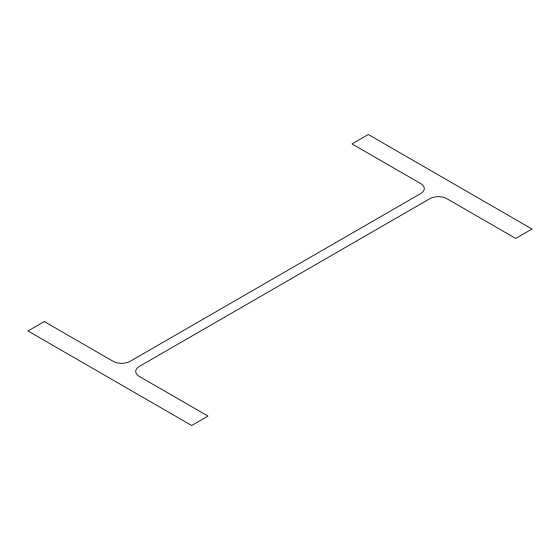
<?xml version="1.0" encoding="UTF-8"?>
<svg xmlns="http://www.w3.org/2000/svg" width="560" height="560" viewBox="0 0 560 560"><rect width="100%" height="100%" fill="white"/><g stroke="black" fill="none" stroke-linecap="round" stroke-linejoin="round"><path stroke-width="0.84" d="M44.31 321.573L28 330.988L191.688 425.488L207.998 416.073L139.251 376.39A12.145 7.014 0 0 1 139.251 366.471L429.772 198.744A12.145 7.014 0 0 1 446.95 198.744L515.69 238.427L532 229.012L368.312 134.512L352.002 143.927L420.749 183.61A12.145 7.014 0 0 1 420.749 193.529L130.228 361.256A12.145 7.014 0 0 1 113.05 361.256L44.31 321.573"/></g></svg>
